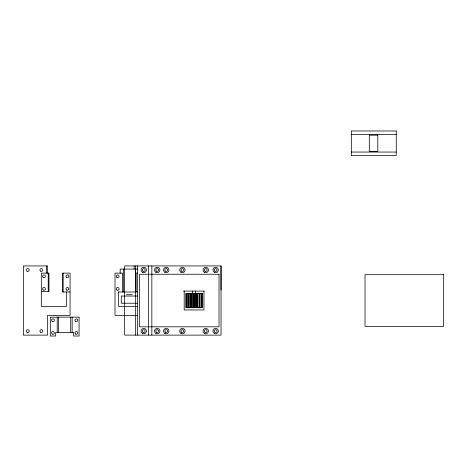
<?xml version="1.0" encoding="UTF-8"?>
<svg xmlns="http://www.w3.org/2000/svg" width="467" height="467" viewBox="0 0 467 467"><rect width="100%" height="100%" fill="white"/><g stroke="black" fill="none" stroke-linecap="round" stroke-linejoin="round"><path stroke-width="0.7" d="M221.031 290.112L221.031 265.927L124.66 265.927L124.66 335.119L221.031 335.119L221.031 265.927M351.324 134.496L396.249 134.496M351.324 152.055L396.249 152.055M137.607 269.074L120.182 269.074L120.171 273.37M137.467 273.119L136.107 273.119L136.107 291.536L137.572 291.536M183.426 291.087L204.4 291.087M41.324 291.536L48.971 291.536L48.971 273.119L41.324 273.119L41.324 306.364L66.483 306.364L66.483 291.986M70.073 291.986L62.426 291.986L62.426 273.119L70.073 273.119L70.073 315.348L47.611 315.348L47.611 335.119L23.35 335.119L23.35 265.927L47.611 265.927L47.611 273.119M118.46 291.986L137.607 291.986M126.458 294.683L132.301 294.683M137.467 296.031L121.292 296.031L121.292 303.217L137.467 303.217M137.765 306.364L118.595 306.364L118.595 291.986M137.467 315.348L115.005 315.348L115.005 273.119L122.652 273.119L122.652 291.986M203.962 291.087L203.962 309.96L184.191 309.96L184.191 291.087M202.024 293.334L202.024 307.712M201.33 293.334L201.33 307.712M200.921 293.334L200.921 307.712M199.619 293.334L199.619 307.712M199.31 293.334L199.31 307.712M198.995 293.334L198.995 307.712M197.64 293.334L197.64 307.712M197.243 293.334L197.243 307.712M197.068 293.334L197.068 307.712M196.479 293.334L196.479 307.712M195.539 293.334L195.539 307.712M195.515 291.087L195.515 293.247M194.891 293.334L194.891 307.712M194.482 293.334L194.482 307.712M193.671 293.334L193.671 307.712M193.262 293.334L193.262 307.712M192.637 291.087L192.637 293.247M192.614 293.334L192.614 307.712M191.674 293.334L191.674 307.712M191.085 293.334L191.085 307.712M190.91 293.334L190.91 307.712M190.513 293.334L190.513 307.712M189.153 293.334L189.153 307.712M188.843 293.334L188.843 307.712M188.534 293.334L188.534 307.712M187.232 293.334L187.232 307.712M186.823 293.334L186.823 307.712M186.129 293.334L186.129 307.712M151.845 265.927L151.845 335.119M148.559 265.927L148.559 335.119M137.467 265.927L137.467 335.119M135.669 265.927L135.669 335.119M135.407 269.074L135.407 291.986M134.099 265.927L134.099 269.074M123.352 269.074L123.352 291.986M72.151 317.146L72.151 332.422M70.71 317.146L70.71 332.422M63.168 273.119L63.168 291.986M58.655 317.146L58.655 332.422M57.219 317.146L57.219 332.422M48.229 273.119L48.229 291.536M46.531 265.927L46.531 273.119M396.249 130.982L351.324 130.982L351.324 155.569L396.249 155.569L396.249 130.982M377.797 135.191L369.292 135.191L369.292 151.361L377.797 151.361L377.797 135.191M219.011 274.24L139.487 274.24L139.487 326.807L219.011 326.807L219.011 274.24M443.65 274.689L365.025 274.689L365.025 326.357L443.65 326.357L443.65 274.689M202.164 293.334L185.989 293.334L185.989 307.712L202.164 307.712L202.164 293.334M79.063 317.146L50.308 317.146L50.308 336.018L55.696 336.018L55.696 332.422L73.669 332.422L73.669 336.018L79.063 336.018L79.063 317.146M142.412 272.308A2.697 2.697 0 0 0 146.451 269.973A2.697 2.697 0 0 0 142.412 267.638A2.697 2.697 0 0 0 142.412 272.308M142.412 333.409A2.697 2.697 0 0 0 146.451 331.074A2.697 2.697 0 0 0 142.412 328.739A2.697 2.697 0 0 0 142.412 333.409M52.304 321.5A1.395 1.395 0 0 0 54.394 320.292A1.395 1.395 0 0 0 52.304 319.084A1.395 1.395 0 0 0 52.304 321.5M75.666 321.5A1.395 1.395 0 0 0 77.755 320.292A1.395 1.395 0 0 0 75.666 319.084A1.395 1.395 0 0 0 75.666 321.5M52.304 334.08A1.395 1.395 0 0 0 54.394 332.872A1.395 1.395 0 0 0 52.304 331.663A1.395 1.395 0 0 0 52.304 334.08M75.666 334.08A1.395 1.395 0 0 0 77.755 332.872A1.395 1.395 0 0 0 75.666 331.663A1.395 1.395 0 0 0 75.666 334.08M40.623 271.181A1.395 1.395 0 0 0 42.713 269.973A1.395 1.395 0 0 0 40.623 268.764A1.395 1.395 0 0 0 40.623 271.181M40.518 332.212A1.395 1.395 0 0 0 42.707 331.202A1.395 1.395 0 0 0 40.734 329.813A1.395 1.395 0 0 0 40.518 332.212M27.144 271.181A1.395 1.395 0 0 0 29.234 269.973A1.395 1.395 0 0 0 27.144 268.764A1.395 1.395 0 0 0 27.144 271.181M27.144 332.282A1.395 1.395 0 0 0 29.234 331.074A1.395 1.395 0 0 0 27.144 329.865A1.395 1.395 0 0 0 27.144 332.282M43.32 290.048A1.395 1.395 0 0 0 45.41 288.839A1.395 1.395 0 0 0 43.32 287.637A1.395 1.395 0 0 0 43.32 290.048M66.682 290.048A1.395 1.395 0 0 0 68.772 288.839A1.395 1.395 0 0 0 66.682 287.637A1.395 1.395 0 0 0 66.682 290.048M43.32 277.468A1.395 1.395 0 0 0 45.41 276.26A1.395 1.395 0 0 0 43.32 275.057A1.395 1.395 0 0 0 43.32 277.468M66.682 277.468A1.395 1.395 0 0 0 68.772 276.26A1.395 1.395 0 0 0 66.682 275.057A1.395 1.395 0 0 0 66.682 277.468M117.001 290.048A1.395 1.395 0 0 0 119.091 288.839A1.395 1.395 0 0 0 117.001 287.637A1.395 1.395 0 0 0 117.001 290.048M117.001 277.468A1.395 1.395 0 0 0 119.091 276.26A1.395 1.395 0 0 0 117.001 275.057A1.395 1.395 0 0 0 117.001 277.468M143.06 271.181A1.395 1.395 0 0 0 145.149 269.973A1.395 1.395 0 0 0 143.06 268.764A1.395 1.395 0 0 0 143.06 271.181M143.06 332.282A1.395 1.395 0 0 0 145.149 331.074A1.395 1.395 0 0 0 143.06 329.865A1.395 1.395 0 0 0 143.06 332.282M156.538 271.181A1.395 1.395 0 0 0 158.628 269.973A1.395 1.395 0 0 0 156.538 268.764A1.395 1.395 0 0 0 156.538 271.181M156.538 332.282A1.395 1.395 0 0 0 158.628 331.074A1.395 1.395 0 0 0 156.538 329.865A1.395 1.395 0 0 0 156.538 332.282M155.885 333.409A2.697 2.697 0 0 0 159.93 331.074A2.697 2.697 0 0 0 155.885 328.739A2.697 2.697 0 0 0 155.885 333.409M214.295 333.409A2.697 2.697 0 0 0 218.334 331.074A2.697 2.697 0 0 0 214.295 328.739A2.697 2.697 0 0 0 214.295 333.409M164.874 333.409A2.697 2.697 0 0 0 168.914 331.074A2.697 2.697 0 0 0 164.874 328.739A2.697 2.697 0 0 0 164.874 333.409M165.522 332.282A1.395 1.395 0 0 0 167.612 331.074A1.395 1.395 0 0 0 165.522 329.865A1.395 1.395 0 0 0 165.522 332.282M214.943 332.282A1.395 1.395 0 0 0 217.032 331.074A1.395 1.395 0 0 0 214.943 329.865A1.395 1.395 0 0 0 214.943 332.282M155.885 272.308A2.697 2.697 0 0 0 159.93 269.973A2.697 2.697 0 0 0 155.885 267.638A2.697 2.697 0 0 0 155.885 272.308M214.295 272.308A2.697 2.697 0 0 0 218.334 269.973A2.697 2.697 0 0 0 214.295 267.638A2.697 2.697 0 0 0 214.295 272.308M164.874 272.308A2.697 2.697 0 0 0 168.914 269.973A2.697 2.697 0 0 0 164.874 267.638A2.697 2.697 0 0 0 164.874 272.308M165.522 271.181A1.395 1.395 0 0 0 167.612 269.973A1.395 1.395 0 0 0 165.522 268.764A1.395 1.395 0 0 0 165.522 271.181M214.943 271.181A1.395 1.395 0 0 0 217.032 269.973A1.395 1.395 0 0 0 214.943 268.764A1.395 1.395 0 0 0 214.943 271.181M180.863 272.191A2.697 2.697 0 0 0 185.084 270.189A2.697 2.697 0 0 0 181.237 267.538A2.697 2.697 0 0 0 180.863 272.191M181.663 271.158A1.395 1.395 0 0 0 183.788 270.014A1.395 1.395 0 0 0 181.739 268.747A1.395 1.395 0 0 0 181.663 271.158M204.231 272.191A2.697 2.697 0 0 0 208.445 270.189A2.697 2.697 0 0 0 204.599 267.538A2.697 2.697 0 0 0 204.231 272.191M205.025 271.158A1.395 1.395 0 0 0 207.15 270.014A1.395 1.395 0 0 0 205.101 268.747A1.395 1.395 0 0 0 205.025 271.158M181.044 333.409A2.697 2.697 0 0 0 185.09 331.074A2.697 2.697 0 0 0 181.05 328.739A2.697 2.697 0 0 0 181.044 333.409M181.645 332.247A1.395 1.395 0 0 0 183.788 331.132A1.395 1.395 0 0 0 181.751 329.842A1.395 1.395 0 0 0 181.645 332.247M204.406 333.409A2.697 2.697 0 0 0 208.451 331.074A2.697 2.697 0 0 0 204.412 328.739A2.697 2.697 0 0 0 204.406 333.409M205.007 332.247A1.395 1.395 0 0 0 207.15 331.132A1.395 1.395 0 0 0 205.112 329.842A1.395 1.395 0 0 0 205.007 332.247"/></g></svg>
